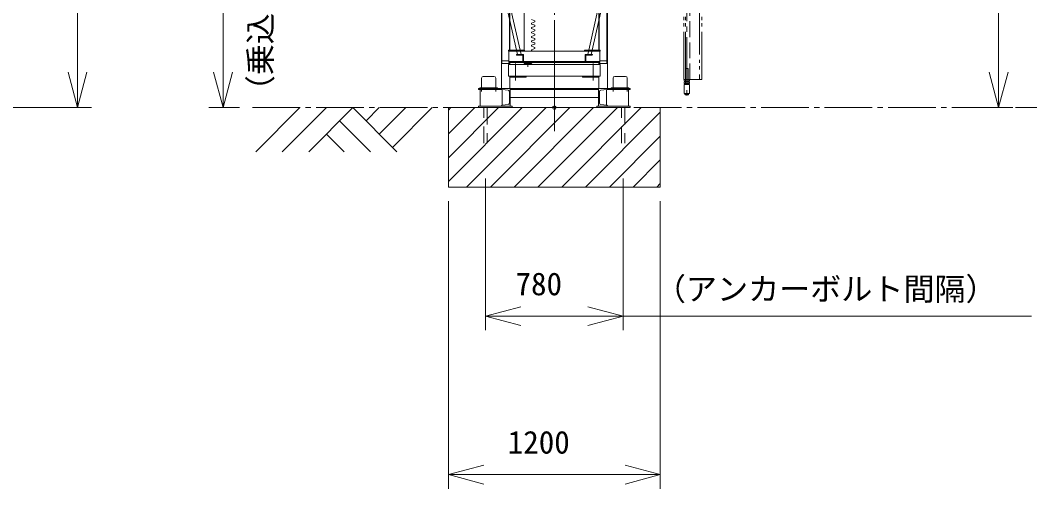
# Model space of a CAD drawing. Units: millimetres, scale not verified. Extents: x -8040 to 8050, y -12949 to 12951.
# Drawn here: x 1040 to 6796, y -6952 to -4298 of the extents above; entities that cross this region are included whole.
import ezdxf
from ezdxf.enums import TextEntityAlignment as Align

# ---------------------------------------------------------------- set-up
doc = ezdxf.new("R2010")
doc.units = ezdxf.units.MM
doc.header["$LTSCALE"] = 30
for name, pattern in [('CHAIN2', [12, 9, -1, 1, -1]), ('DASHED3', [4, 3, -1]), ('DOUBLE_CHAIN2', [12.8, 9, -1, 0.6, -0.6, 0.6, -1]), ('USER2', [4.7625, 3.175, -1.5875])]:
    doc.linetypes.add(name, pattern=pattern)
for name, color, linetype, lineweight in [('0-1_Defpoints', 2, 'Continuous', 18), ('0-2_41 関連破線', 6, 'USER2', 18), ('0-3_32 準用一点鎖線', 4, 'CHAIN2', 18), ('0-4_31 準用破線', 4, 'DASHED3', 18), ('0-5_33 準用二点鎖線', 4, 'DOUBLE_CHAIN2', 18), ('0-6_05 寸法', 7, 'Continuous', 18), ('0-8_10 当社外形線', 3, 'Continuous', 18), ('0-9_12 当社中心線', 3, 'CHAIN2', 18), ('0-C_21 躯体・土木、中心線', 1, 'CHAIN2', 18), ('0-E_20 躯体・土木、外形線', 1, 'Continuous', 18), ('0-F_73 自立マスト', 6, 'Continuous', 18)]:
    doc.layers.add(name, color=color, linetype=linetype, lineweight=lineweight)
doc.styles.add('ＭＳ ゴシック', font='')
doc.styles.get('ＭＳ ゴシック').set_extended_font_data('MS Gothic')

msp = doc.modelspace()

# ---------------------------------------------------------------- linework, layer by layer
at = {"layer": '0-1_Defpoints'}
for p, q in [((4054.4, -4793.17), (4074.4, -4793.17)), ((4064.4, -4803.17), (4064.4, -4783.17))]:
    msp.add_line(p, q, dxfattribs=at)
msp.add_circle((4064.4, -4793.17), 10, dxfattribs=at)
at = {"layer": '0-2_41 関連破線'}
for p, q in [((3664.9, -4994.67), (3664.9, -4794.17)), ((3683.9, -4794.17), (3683.9, -4994.67)), ((4444.9, -4994.67), (4444.9, -4794.17)), ((4463.9, -4794.17), (4463.9, -4994.67))]:
    msp.add_line(p, q, dxfattribs=at)
at = {"layer": '0-3_32 準用一点鎖線'}
msp.add_line((4814.4, -2233.57), (4814.4, -4743.17), dxfattribs=at)
at = {"layer": '0-4_31 準用破線'}
msp.add_line((4831.4, -4633.24), (4831.4, -2793.24), dxfattribs=at)
at = {"layer": '0-5_33 準用二点鎖線'}
for p, q in [((4797.4, -4633.24), (4797.4, -2428.98)), ((4806.9, -4633.24), (4806.9, -2793.24)), ((4900.4, -4633.24), (4900.4, -3838.24)), ((4806.6, -4633.24), (4806.6, -4572.31)), ((4806.6, -4572.31), (4822.2, -4572.31)), ((4822.2, -4633.24), (4822.2, -4572.31)), ((4797.4, -4633.24), (4900.4, -4633.24)), ((4798.9, -4712.31), (4798.9, -4662.31)), ((4798.9, -4662.31), (4829.9, -4662.31)), ((4799.7, -4634.49), (4799.7, -4641.99)), ((4799.7, -4648.56), (4799.7, -4656.06)), ((4800.66, -4643.24), (4800.66, -4647.31)), ((4800.66, -4643.24), (4828.16, -4643.24)), ((4800.66, -4647.31), (4828.16, -4647.31)), ((4803.15, -4657.31), (4825.65, -4657.31)), ((4806.6, -4634.49), (4806.6, -4641.99)), ((4806.6, -4648.56), (4806.6, -4656.06)), ((4814.41, -4657.31), (4806.61, -4658.21)), ((4806.61, -4659.46), (4822.21, -4658.21)), ((4806.61, -4658.21), (4807.86, -4658.31)), ((4822.21, -4659.46), (4806.61, -4660.71)), ((4807.86, -4659.56), (4806.61, -4659.46)), ((4806.61, -4661.96), (4822.21, -4660.71)), ((4806.61, -4660.71), (4807.86, -4660.81)), ((4807.86, -4662.06), (4806.61, -4661.96)), ((4807.85, -4657.31), (4807.85, -4662.31)), ((4822.21, -4661.96), (4817.84, -4662.31)), ((4820.95, -4657.31), (4820.95, -4662.31)), ((4822.21, -4658.21), (4820.96, -4658.06)), ((4820.96, -4659.36), (4822.21, -4659.46)), ((4822.21, -4660.71), (4820.96, -4660.61)), ((4820.96, -4661.86), (4822.21, -4661.96)), ((4822.2, -4634.49), (4822.2, -4641.99)), ((4822.2, -4648.56), (4822.2, -4656.06)), ((4828.16, -4643.24), (4828.16, -4647.31)), ((4829.1, -4634.49), (4829.1, -4641.99)), ((4829.1, -4648.56), (4829.1, -4656.06)), ((4829.9, -4712.31), (4829.9, -4662.31)), ((4798.9, -4712.31), (4829.9, -4712.31)), ((4803.9, -4718.31), (4803.9, -4712.31)), ((4803.9, -4718.31), (4824.9, -4718.31)), ((4814.4, -4718.31), (4814.4, -4712.31)), ((4824.9, -4718.31), (4824.9, -4712.31)), ((4806.9, -4721.31), (4811.4, -4721.31)), ((4817.4, -4721.31), (4821.9, -4721.31))]:
    msp.add_line(p, q, dxfattribs=at)
msp.add_lwpolyline([(4900.4, -3838.24), (4885.4, -3838.24), (4885.4, -4633.24)], dxfattribs=at)
for centre, radius, start, end in [((4803.15, -4638.63), 5.39, 50.17062, 129.83624), ((4803.15, -4637.85), 5.39, 230.17062, 309.83624), ((4803.15, -4652.7), 5.39, 50.17062, 129.83624), ((4803.15, -4651.92), 5.39, 230.17062, 309.83624), ((4814.4, -4658.2), 24.96, 71.79423, 108.21263), ((4814.4, -4618.28), 24.96, 251.79423, 288.21263), ((4814.4, -4672.27), 24.96, 71.79423, 108.21263), ((4814.4, -4632.35), 24.96, 251.79423, 288.21263), ((4825.65, -4638.62), 5.39, 50.17062, 129.83624), ((4825.65, -4637.85), 5.39, 230.17062, 309.83624), ((4825.65, -4652.69), 5.39, 50.17062, 129.83624), ((4825.65, -4651.92), 5.39, 230.17062, 309.83624), ((4806.9, -4718.31), 3, 180.00343, 270), ((4811.4, -4718.31), 3, 270, 359.99657), ((4817.4, -4718.31), 3, 180.00343, 270), ((4821.9, -4718.31), 3, 270, 359.99657)]:
    msp.add_arc(centre, radius, start, end, dxfattribs=at)
at = {"layer": '0-6_05 寸法'}
for p, q in [((6580.15, -4593.17), (6580.15, 881.83)), ((1363.34, -3493.17), (1363.34, -4593.17)), ((2187.97, -3493.17), (2187.97, -4593.17)), ((1363.34, -4793.17), (1363.34, -4593.17)), ((2187.97, -4793.17), (2187.97, -4593.17)), ((6580.15, -4793.17), (6580.15, -4593.17)), ((758.09, -4793.17), (1443.34, -4793.17)), ((2280.24, -4793.17), (2107.97, -4793.17)), ((6582.46, -4793.17), (6660.15, -4793.17)), ((3674.4, -5195.2), (3674.4, -6054.95)), ((4454.4, -5195.2), (4454.4, -6054.95)), ((3464.4, -5323.17), (3464.4, -6952.2)), ((4664.4, -5323.17), (4664.4, -6952.2)), ((3674.4, -5974.95), (6765.69, -5974.95)), ((3674.4, -5974.95), (3874.4, -5974.95)), ((3874.4, -5974.95), (4254.4, -5974.95)), ((4454.4, -5974.95), (4254.4, -5974.95)), ((3464.4, -6872.2), (3664.4, -6872.2)), ((3664.4, -6872.2), (4464.4, -6872.2)), ((4664.4, -6872.2), (4464.4, -6872.2))]:
    msp.add_line(p, q, dxfattribs=at)
for points in [[(1416.93, -4593.17), (1363.34, -4793.17), (1309.75, -4593.17)], [(2241.56, -4593.17), (2187.97, -4793.17), (2134.38, -4593.17)], [(6633.74, -4593.17), (6580.15, -4793.17), (6526.57, -4593.17)], [(3874.4, -6028.54), (3674.4, -5974.95), (3874.4, -5921.36)], [(4254.4, -5921.36), (4454.4, -5974.95), (4254.4, -6028.54)], [(3664.4, -6925.79), (3464.4, -6872.2), (3664.4, -6818.61)], [(4464.4, -6818.61), (4664.4, -6872.2), (4464.4, -6925.79)]]:
    msp.add_lwpolyline(points, dxfattribs=at)
at = {"layer": '0-8_10 当社外形線'}
for p, q in [((3764.4, -4691.17), (3764.4, -4543.17)), ((3764.4, -4543.17), (3813, -4543.17)), ((3813, -4549.17), (3813, -4543.17)), ((4315.8, -4549.17), (4315.8, -4543.17)), ((4364.4, -4543.17), (4315.8, -4543.17)), ((4364.4, -4687.03), (4364.4, -4543.17)), ((3804.69, -4549.17), (4324.12, -4549.17)), ((3804.69, -4614.17), (3804.69, -4549.17)), ((4324.12, -4614.17), (4324.12, -4549.17)), ((3651.9, -4680.67), (3651.9, -4626.17)), ((3661.9, -4616.17), (3721.9, -4616.17)), ((3731.9, -4680.67), (3731.9, -4626.17)), ((3804.69, -4614.17), (4324.12, -4614.17)), ((3813, -4685.17), (3813, -4614.17)), ((3814.69, -4620.17), (3814.69, -4614.17)), ((3814.69, -4620.17), (3904.69, -4620.17)), ((3904.69, -4620.17), (3904.69, -4614.17)), ((4224.12, -4620.17), (4224.12, -4614.17)), ((4224.12, -4620.17), (4314.12, -4620.17)), ((4314.12, -4620.17), (4314.12, -4614.17)), ((4315.8, -4685.17), (4315.8, -4614.17)), ((4396.9, -4680.67), (4396.9, -4626.17)), ((4466.9, -4616.17), (4406.9, -4616.17)), ((4476.9, -4680.67), (4476.9, -4626.17)), ((3634.4, -4685.17), (3634.4, -4691.17)), ((3634.4, -4685.17), (4494.4, -4685.17)), ((3769.4, -4691.17), (3634.4, -4691.17)), ((3641.9, -4680.67), (3741.9, -4680.67)), ((3641.9, -4685.17), (3641.9, -4680.67)), ((3644.4, -4691.17), (3644.4, -4785.17)), ((3741.9, -4685.17), (3741.9, -4680.67)), ((3768.05, -4691.02), (3802.1, -4694)), ((3769.4, -4691.14), (3769.4, -4779.2)), ((3809.4, -4701.97), (3809.4, -4768.37)), ((3814.4, -4785.17), (3814.4, -4685.17)), ((3814.4, -4690.17), (4314.4, -4690.17)), ((4314.4, -4785.17), (4314.4, -4685.17)), ((4319.4, -4701.97), (4319.4, -4768.37)), ((4360.75, -4691.02), (4326.71, -4694)), ((4359.4, -4691.14), (4359.4, -4779.2)), ((4364.4, -4691.17), (4494.4, -4691.17)), ((4386.9, -4685.17), (4386.9, -4680.67)), ((4476.9, -4680.67), (4476.9, -4701.17)), ((4484.4, -4785.17), (4484.4, -4691.17)), ((4494.4, -4685.17), (4494.4, -4691.17)), ((3802.1, -4776.34), (3768.05, -4779.32)), ((3814.4, -4735.17), (4314.4, -4735.17)), ((4326.71, -4776.34), (4360.75, -4779.32)), ((3634.4, -4785.17), (3824.4, -4785.17)), ((3634.4, -4793.17), (3634.4, -4785.17)), ((3639.4, -4793.17), (4489.4, -4793.17)), ((3764.4, -4783.3), (3764.4, -4785.17)), ((4494.4, -4785.17), (4304.4, -4785.17)), ((4304.4, -4793.17), (4304.4, -4785.17)), ((4494.4, -4793.17), (4304.4, -4793.17)), ((4364.4, -4783.3), (4364.4, -4785.17)), ((4494.4, -4793.17), (4494.4, -4785.17))]:
    msp.add_line(p, q, dxfattribs=at)
for points in [[(4486.9, -4685.17), (4486.9, -4680.67), (4386.9, -4680.67)], [(3634.4, -4793.17), (3824.4, -4793.17), (3824.4, -4785.17)]]:
    msp.add_lwpolyline(points, dxfattribs=at)
for centre, radius, start, end in [((3661.9, -4626.17), 10, 90, 180), ((3721.9, -4626.17), 10, 0, 90), ((4406.9, -4626.17), 10, 90, 180), ((4466.9, -4626.17), 10, 0, 90), ((3768.4, -4687.03), 4, 180, 265), ((3801.4, -4701.97), 8, 0, 85), ((4327.4, -4701.97), 8, 95, 180), ((4360.4, -4687.03), 4, 275, 0), ((3801.4, -4768.37), 8, 275, 0), ((4327.4, -4768.37), 8, 180, 265), ((3768.4, -4783.3), 4, 95, 180), ((4360.4, -4783.3), 4, 0, 85)]:
    msp.add_arc(centre, radius, start, end, dxfattribs=at)
at = {"layer": '0-9_12 当社中心線'}
for p, q in [((4064.4, -697.23), (4064.4, -4937.4)), ((4064.4, -4896.66), (4064.41, -4430.39)), ((3844.4, -4543.17), (3844.4, -4640.17)), ((3913.05, -4543.17), (3915.59, -4543.17)), ((3914.32, -4561.17), (3914.32, -4535.43)), ((4284.4, -4543.17), (4284.4, -4640.17)), ((3651.9, -4680.67), (3651.9, -4701.17)), ((3731.9, -4680.67), (3731.9, -4701.17)), ((4396.9, -4680.67), (4396.9, -4701.17))]:
    msp.add_line(p, q, dxfattribs=at)
at = {"layer": '0-C_21 躯体・土木、中心線'}
msp.add_line((2355.08, -4793.17), (6795.9, -4793.17), dxfattribs=at)
at = {"layer": '0-E_20 躯体・土木、外形線'}
for p, q in [((2372.84, -5043.17), (2622.84, -4793.17)), ((2522.84, -5043.17), (2772.84, -4793.17)), ((2672.84, -5043.17), (2922.84, -4793.17)), ((3172.84, -5043.17), (2922.84, -4793.17)), ((2997.84, -4868.17), (3072.84, -4793.17)), ((3072.84, -4943.17), (3222.84, -4793.17)), ((3147.84, -5018.17), (3372.84, -4793.17)), ((3464.4, -5243.17), (3464.4, -4793.17)), ((3464.4, -4807.34), (3478.57, -4793.17)), ((3464.4, -4942.04), (3613.27, -4793.17)), ((3464.4, -5076.75), (3747.98, -4793.17)), ((3464.4, -5211.45), (3882.68, -4793.17)), ((3567.38, -5243.17), (4017.38, -4793.17)), ((3702.09, -5243.17), (4152.09, -4793.17)), ((3836.79, -5243.17), (4286.79, -4793.17)), ((3971.5, -5243.17), (4421.5, -4793.17)), ((4106.2, -5243.17), (4556.2, -4793.17)), ((4240.9, -5243.17), (4664.4, -4819.67)), ((3022.84, -5043.17), (2847.84, -4868.17)), ((2872.84, -5043.17), (2772.84, -4943.17)), ((4375.61, -5243.17), (4664.4, -4954.38)), ((4510.31, -5243.17), (4664.4, -5089.08)), ((4645.01, -5243.17), (4664.4, -5223.78))]:
    msp.add_line(p, q, dxfattribs=at)
msp.add_lwpolyline([(3464.4, -5243.17), (4664.4, -5243.17), (4664.4, -4793.17)], dxfattribs=at)
at = {"layer": '0-F_73 自立マスト'}
for p, q in [((3764.32, -3035.17), (3764.32, -4543.17)), ((3766.72, -4543.17), (3766.72, -3035.17)), ((4361.92, -4543.17), (4361.92, -3035.17)), ((4364.32, -3035.17), (4364.32, -4543.17)), ((3810.52, -4467.17), (3810.52, -4165.17)), ((3812.92, -4165.17), (3812.92, -4466.17)), ((3893.32, -4466.17), (3893.32, -4165.17)), ((4315.72, -4165.17), (4315.72, -4466.17)), ((4318.12, -4467.17), (4318.12, -4165.17)), ((3935.32, -4294.67), (3953.32, -4301.22)), ((3935.32, -4314.51), (3953.32, -4307.96)), ((3935.32, -4319.8), (3935.32, -4314.51)), ((3953.32, -4301.22), (3953.32, -4307.96)), ((3935.32, -4319.8), (3953.32, -4326.35)), ((3935.32, -4339.65), (3953.32, -4333.09)), ((3935.32, -4344.93), (3935.32, -4339.65)), ((3935.32, -4344.93), (3953.32, -4351.48)), ((3935.32, -4364.78), (3953.32, -4358.23)), ((3935.32, -4370.07), (3935.32, -4364.78)), ((3935.32, -4370.07), (3953.32, -4376.62)), ((3953.32, -4326.35), (3953.32, -4333.09)), ((3953.32, -4351.48), (3953.32, -4358.23)), ((3935.32, -4389.91), (3953.32, -4383.36)), ((3935.32, -4395.2), (3935.32, -4389.91)), ((3935.32, -4395.2), (3953.32, -4401.75)), ((3935.32, -4415.04), (3953.32, -4408.49)), ((3935.32, -4420.33), (3935.32, -4415.04)), ((3935.32, -4420.33), (3953.32, -4426.88)), ((3953.32, -4376.62), (3953.32, -4383.36)), ((3953.32, -4401.75), (3953.32, -4408.49)), ((3953.32, -4426.88), (3953.32, -4433.63)), ((3804.32, -4467.17), (3804.32, -4473.17)), ((3804.32, -4473.17), (4324.32, -4473.17)), ((3935.32, -4440.18), (3953.32, -4433.63)), ((3935.32, -4445.46), (3935.32, -4440.18)), ((3935.32, -4445.46), (3953.32, -4452.02)), ((3935.32, -4465.31), (3953.32, -4458.76)), ((3935.32, -4470.6), (3935.32, -4465.31)), ((3935.32, -4470.6), (3939.65, -4472.17)), ((3953.32, -4452.02), (3953.32, -4458.76)), ((4321.82, -4473.17), (4321.82, -4538.17)), ((4324.32, -4467.17), (4324.32, -4473.17)), ((3812.92, -4543.17), (3764.32, -4543.17)), ((3767.27, -4536.17), (3768.12, -4527.17)), ((3767.27, -4536.17), (3767.27, -4543.17)), ((3768.12, -4527.17), (3806.82, -4527.17)), ((3806.82, -4532.17), (4321.82, -4532.17)), ((3809.97, -4538.17), (3809.97, -4543.17)), ((3810.52, -4543.17), (3810.52, -4538.17)), ((3810.52, -4543.17), (3810.52, -4538.17)), ((3812.92, -4543.17), (3812.92, -4538.17)), ((3849.32, -4492.17), (3889.32, -4492.17)), ((3849.32, -4493.17), (3849.32, -4492.17)), ((3851.32, -4495.17), (3881.82, -4495.17)), ((3886.32, -4530.17), (3886.32, -4499.67)), ((3888.32, -4532.17), (3889.32, -4532.17)), ((3889.32, -4532.17), (3889.32, -4492.17)), ((3893.32, -4543.17), (3893.32, -4538.17)), ((3935.32, -4543.17), (3893.32, -4543.17)), ((3911.82, -4543.17), (3916.82, -4543.17)), ((3914.32, -4545.67), (3914.32, -4540.67)), ((3935.32, -4540.71), (3942.29, -4538.17)), ((3935.32, -4543.17), (3935.32, -4540.71)), ((4279.32, -4492.17), (4239.32, -4492.17)), ((4239.32, -4532.17), (4239.32, -4492.17)), ((4240.32, -4532.17), (4239.32, -4532.17)), ((4242.32, -4530.17), (4242.32, -4499.67)), ((4277.32, -4495.17), (4246.82, -4495.17)), ((4279.32, -4493.17), (4279.32, -4492.17)), ((4315.72, -4543.17), (4315.72, -4538.17)), ((4315.72, -4543.17), (4364.32, -4543.17)), ((4318.12, -4543.17), (4318.12, -4538.17)), ((4318.67, -4538.17), (4318.67, -4543.17)), ((4360.52, -4527.17), (4321.82, -4527.17)), ((4361.37, -4536.17), (4360.52, -4527.17)), ((4361.37, -4536.17), (4361.37, -4543.17))]:
    msp.add_line(p, q, dxfattribs=at)
for points in [[(3855.99, -4492.17), (3850.38, -4467.17), (3812.92, -4300.3), (3780.75, -4156.99)], [(3875.47, -4492.17), (3869.85, -4467.17), (3812.92, -4213.55), (3799.29, -4152.83)], [(4253.18, -4492.17), (4258.79, -4467.17), (4315.72, -4213.55), (4329.35, -4152.83)], [(4272.65, -4492.17), (4278.26, -4467.17), (4315.72, -4300.3), (4347.89, -4156.99)], [(3804.32, -4467.17), (3894.32, -4467.17), (3894.32, -4473.17)], [(3806.82, -4473.17), (3806.82, -4538.17), (4321.82, -4538.17)], [(4324.32, -4467.17), (4234.32, -4467.17), (4234.32, -4473.17)]]:
    msp.add_lwpolyline(points, dxfattribs=at)
msp.add_circle((3914.32, -4543.17), 1.61, dxfattribs=at)
for centre, radius, start, end in [((3851.32, -4493.17), 2, 180, 270), ((3881.82, -4499.67), 4.5, 360, 90), ((3888.32, -4530.17), 2, 180, 270), ((4240.32, -4530.17), 2, 270, 0), ((4246.82, -4499.67), 4.5, 90, 180), ((4277.32, -4493.17), 2, 270, 0)]:
    msp.add_arc(centre, radius, start, end, dxfattribs=at)

# ---------------------------------------------------------------- texts
at = {"layer": '0-6_05 寸法', "style": 'ＭＳ ゴシック'}
msp.add_text('（乗込み高さ）', height=129, rotation=90, dxfattribs=at).set_placement((2501.93, -4785.52), align=Align.BOTTOM_LEFT)
for s, p in [('780', (3844.4, -5894.95)), ('（アンカーボルト間隔）', (4633.6, -5923.87)), ('1200', (3800.4, -6792.2))]:
    msp.add_text(s, height=129, dxfattribs=at).set_placement(p, align=Align.BOTTOM_LEFT)

doc.saveas('drawing.dxf')
